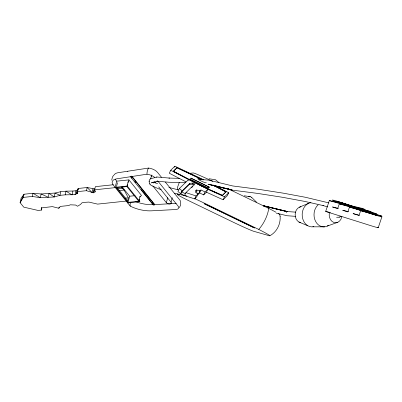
<?xml version="1.0" encoding="UTF-8"?>
<svg xmlns="http://www.w3.org/2000/svg" width="402" height="402" viewBox="0 0 402 402"><rect width="100%" height="100%" fill="white"/><g stroke="black" fill="none" stroke-linecap="round" stroke-linejoin="round"><path stroke-width="0.6" d="M161.222 189.578L158.318 188.724L151.052 185.332C149.187 184.096 148.112 180.121 150.418 178.83L156.931 177.016L169.383 178.081L168.951 178.066L179.302 178.352M177.262 189.779L177.754 186.669L179.267 182.468M111.711 180.126L112.414 177.131L113.686 175.131M41.803 207.648L41.361 210.095L38.1 210.442L23.738 207.136L20.1 202.633L23.291 197.397L32.291 196.442L40.28 197.699L54.19 196.985L59.988 195.342L65.164 194.844L75.033 194.653L77.521 193.256L77.752 191.468M77.908 190.272L78.134 188.483L87.174 187.518L94.46 188.89L95.173 191.839L93.555 192.824L86.425 190.689L77.385 191.648L77.521 193.256L77.802 192.061M41.692 207.628L41.361 210.095L41.361 208.141L42.381 207.799L52.345 206.613L58.818 208.241L60.34 206.402L68.707 205.558L70.199 204.804L75.641 205.045L77.546 206.246L80.521 204.422L81.988 202.829L84.043 202.387L88.892 202.08L97.606 204.115L126.535 201.04M227.909 188.694L268.802 208.447C267.496 216.165 263.883 223.527 258.777 229.441L206.673 204.276A22.884 0.829 25.5 0 0 194.653 198.628M121.203 187.201L124.123 190.056L128.318 197.849L127.766 200.91L116.897 187.448M127.384 184.689L127.243 186.036L139.841 201.633L127.69 202.925L127.138 201.673M78.36 189.659L75.933 190.754L72.928 191.03L72.033 194.91L66.018 191.171L60.838 191.684L55.094 193.055L41.145 193.975L33.044 193.277L24.045 194.231L21.115 198.166L20.1 202.633L24.045 194.231L23.291 197.397M75.033 194.653L75.933 190.754L76.596 193.583L77.445 189.925L77.521 193.256M94.46 188.89L93.555 192.824L92.962 188.739L92.078 192.563L87.174 187.518L86.425 190.689M60.838 191.684L59.988 195.342L55.094 193.055L54.19 196.985L49.059 193.407L48.175 197.231L41.145 193.975L40.28 197.699L33.044 193.277L32.291 196.442M65.164 194.844L66.018 191.171L72.928 191.03M77.385 191.648L78.134 188.483M95.173 191.839L94.621 189.814L95.369 186.649L113.339 184.739M116.474 186.593L117.535 182.674M127.735 171.533L127.821 171.222M127.067 186.01L128.283 181.533M140.127 196.206L138.765 201.246L128.017 202.387L129.685 196.231L122.042 186.759M150.584 178.996L151.494 175.634M131.72 176.056L154.75 204.578L154.664 204.884L153.247 204.96L153.333 204.653A24.597 13.05 15.2 0 1 135.876 201.709M172.267 197.714L171.051 202.191A2.729 1.447 15.2 0 1 169.956 203.99A2.729 1.447 15.2 0 1 166.353 202.693L167.719 197.653M58.818 208.241L59.149 207.08M286.591 212.834L286.742 212.362M127.972 182.528L128.911 179.875L116.766 181.166L115.263 179.307M377.558 227.256A26.05 0.683 18.7 0 1 365.348 223.939L325.66 211.452L329.328 200.593L339.328 202.925A26.05 0.683 18.7 0 1 351.448 205.819L362.001 208.321L365.147 209.512L356.127 207.372L360.785 208.955L368.508 210.789L371.172 211.819L364.549 210.246L374.227 213.02L376.689 213.99L372.066 212.889L381.669 216.045L378.91 215.437A26.05 0.683 18.7 0 1 369.016 213.075L360.654 210.668L359.031 215.477L353.077 213.598L359.438 215.286M329.328 200.593L346.896 205.638L339.303 203.839L337.68 208.648L332.519 206.97L338.444 208.377M339.303 203.839L354.71 208.352L349.454 207.105L347.83 211.914L342.74 210.286L348.594 211.673M363.936 211.894L364.312 210.769L358.609 208.799L366.227 211.226L355.624 207.623L356.207 207.759M366.529 212.512L366.905 211.387L367.614 211.552L367.237 212.678M378.232 227.668L381.9 216.809M116.766 181.166L115.093 187.327L127.243 186.036M203.909 179.88L174.875 166.217L170.704 170.282L169.282 173.232L186.096 181.905M174.398 167.202L174.875 166.217M173.393 171.212L202.849 186.644L173.332 171.332L177.021 167.674L203.02 179.9M173.332 171.332L177.021 167.674M197.804 193.98L198.266 194.01L198.01 193.679L198.558 193.905L199.583 192.905L203.643 194.91L206.422 192.196L207.849 189.247L188.603 179.518L179.352 188.543L177.925 191.488L180.604 193.663L184.493 195.583L194.668 198.889L196.653 196.955L198.075 194.005L195.699 192.407L195.332 191.729L197.136 192.081L195.342 190.568L196.995 190.623L196.447 189.865L199.688 191.061L199.432 190.734L199.98 190.96L201.005 189.96L205.065 191.96L207.849 189.247L224.532 196.819L228.703 192.754L214.929 185.598M180.604 193.663L182.031 190.719L179.352 188.543M180.784 193.754L182.212 190.804L189.829 183.372L192.98 183.021L194.834 183.935L185.915 192.633L184.493 195.583M188.131 180.498L188.603 179.518L170.704 170.282M189.759 179.227L208.171 188.156L209.241 187.111L190.89 178.061L189.759 179.227L208.115 188.277L209.241 187.111M185.382 193.739L181.674 191.91L189.297 184.478L189.829 183.372M189.297 184.478L192.447 184.126L192.98 183.021M194.668 198.889L196.091 195.94L198.075 194.005M198.558 193.905L199.98 190.96M199.583 192.905L201.005 189.96M203.643 194.91L205.065 191.96M203.377 186.89L222.361 195.387L226.019 191.824L212.889 185M207.623 188.85L222.361 195.387M222.306 195.513L226.019 191.824M206.422 192.196L223.11 199.769L224.532 196.819M228.703 192.754L227.281 195.704L223.11 199.769M139.655 197L141.509 195.472L128.911 179.875M179.287 207.683L180.548 205.342L180.729 202.251M191.623 187.649L192.965 186.347M152.403 182.448L151.433 182.86L157.85 181.071M269.807 235.773C276.656 232.19 280.742 224.15 280.119 216.512M299.324 207.221L308.49 203.357M327.178 226.11L337.856 222.251M336.569 217.296L339.017 217.17L341.414 216.502M150.418 178.83L150.931 178.689M156.448 177.146L156.931 177.016M339.017 217.17L339.499 217.04M161.438 177.242L157.529 172.398A9.286 4.93 15.2 0 0 148.629 168.046L118.178 172.694A9.422 5 15.2 0 0 114.128 174.945M154.87 177.543A9.286 4.93 15.2 0 0 146.956 174.207L116.51 178.855A9.422 5 15.2 0 0 113.218 185L130.273 206.131A24.597 13.05 15.2 0 0 151.66 210.814L175.785 209.527A5.045 2.678 15.2 0 0 178.156 206.176L157.815 180.98M188.91 173.423L193.282 172.95A22.884 0.829 25.5 0 1 212.779 181.402M179.453 194.357L177.583 194.563A20.15 0.729 25.5 0 0 193.221 202.879L231.673 221.452A21.979 0.794 25.5 0 0 253.712 231.291L269.069 235.667A32.657 1.181 25.5 0 0 258.777 229.441M94.621 189.814L116.278 187.513M117.675 188.814L122.535 188.302M119.263 190.573L124.123 190.056M129.685 196.231L135.062 195.658M125.198 198.181L128.318 197.849M154.75 204.578L176.227 203.432M312.856 226.818L324.7 226.828M157.368 181.201L156.87 181.186L168.83 182.242L185.478 182.704M248.411 196.699L250.235 196.774M209.025 178.754L215.588 179.774L218.974 182.629M244.28 195.784L250.843 196.804L251.642 197.724M199.372 179.453L208.688 180.116L232.698 185.955L258.184 189.252L282.973 193.111L305.369 197.266L328.901 202.904M295.666 212.15L287.586 211.573L263.581 205.739M295.731 216.356L287.033 215.733L276.229 213.11M178.609 189.93L168.83 187.438M174.478 193.282L186.995 196.111M325.66 211.452L330.369 212.552M352.288 206.829L362.946 210.447L348.308 205.874L358.921 209.492L358.413 209.372M361.72 210.161L353.162 207.502M364.312 210.769L353.69 207.161L361.644 209.703M360.654 210.668L363.976 211.457L349.454 207.105M207.934 184.131L232.07 189.985M208.738 184.423L232.145 190.116L257.632 193.412L282.42 197.271L304.816 201.427L323.298 205.603L322.906 205.512L327.715 206.924M263.652 205.869L287.792 211.718M212.849 185.186L226.246 188.468M227.467 188.764L231.728 189.809M208.955 184.428L232.235 190.106M263.491 205.744L287.365 211.568M263.385 205.894L287.139 211.708M185.915 192.633L196.091 195.94M367.614 211.552L356.886 207.919L366.905 211.387M298.922 222.02L307.882 225.793M202.904 186.523L207.683 188.724M154.273 182.207L157.594 183.754M176.96 167.795L202.392 179.759M191.387 178.458L209.186 187.231M192.447 184.126L194.302 185.041M212.829 185.121L225.959 191.945M251.722 197.462L256.506 202.141M165.353 182.091L179.825 200.015A5.045 2.678 15.2 0 1 180.307 201.935M155.604 183.061L154.835 182.106A2.729 1.447 15.2 0 0 154.428 181.714M158.695 186.885L171.051 202.191M152.84 185.95L166.353 202.693M131.64 176.367L154.664 204.884M131.238 177.287L132.027 178.267M134.786 181.684L135.58 182.664M141.102 189.503L150.569 201.231M151.358 202.211L152.544 203.673M130.364 176.619L153.247 204.96M138.765 201.246L126.916 186.573L116.168 187.714L128.017 202.387M153.438 182.076L153.825 183.066L153.574 182.046M139.841 201.633L139.072 199.161M149.172 181.036L149.308 181.568M149.84 183.699L149.971 184.222M279.817 214.648L280.139 216.648M177.403 193.714L177.553 194.648M278.229 213.532A32.657 1.181 25.5 0 1 279.596 214.789M268.802 208.447A32.657 1.181 25.5 0 1 275.943 212.221M130.268 206.136A6.643 3.342 -53.5 0 1 130.685 202.236M146.956 174.207A6.718 2.447 -89 0 1 148.629 168.041M151.805 176.443A2.729 1.447 15.2 0 1 151.896 174.976M328.565 225.301A12.15 9.743 -90 0 1 315.545 221.286A12.15 9.743 -90 0 1 318.088 204.859M341.856 216.572A8.015 6.427 -90 0 1 333.931 222.487A8.015 6.427 -90 0 1 329.449 212.417M313.867 226.633A12.15 9.743 -90 0 1 302.279 216.542A12.15 9.743 -90 0 1 310.967 202.638M300.53 222.628A8.015 6.427 -90 0 1 295.158 214.457A8.015 6.427 -90 0 1 300.957 206.749M206.367 182.774A4.799 0.714 25.8 0 1 201.904 181.367A4.799 0.714 25.8 0 1 197.744 178.659A4.799 0.714 25.8 0 1 201.482 179.593M204.1 203.638L254.436 227.954L204.1 203.638M347.484 205.643A19.693 0.518 18.7 0 0 375.875 214.774A19.693 0.518 18.7 0 0 348.313 204.985A19.693 0.518 18.7 0 0 347.484 205.643M346.032 205.226A22.623 0.593 18.7 0 0 378.654 215.713A22.623 0.593 18.7 0 0 346.986 204.462A22.623 0.593 18.7 0 0 346.032 205.226M346.861 205.462A20.954 0.548 18.7 0 0 377.071 215.176A20.954 0.548 18.7 0 0 347.74 204.759A20.954 0.548 18.7 0 0 346.861 205.462"/></g></svg>
